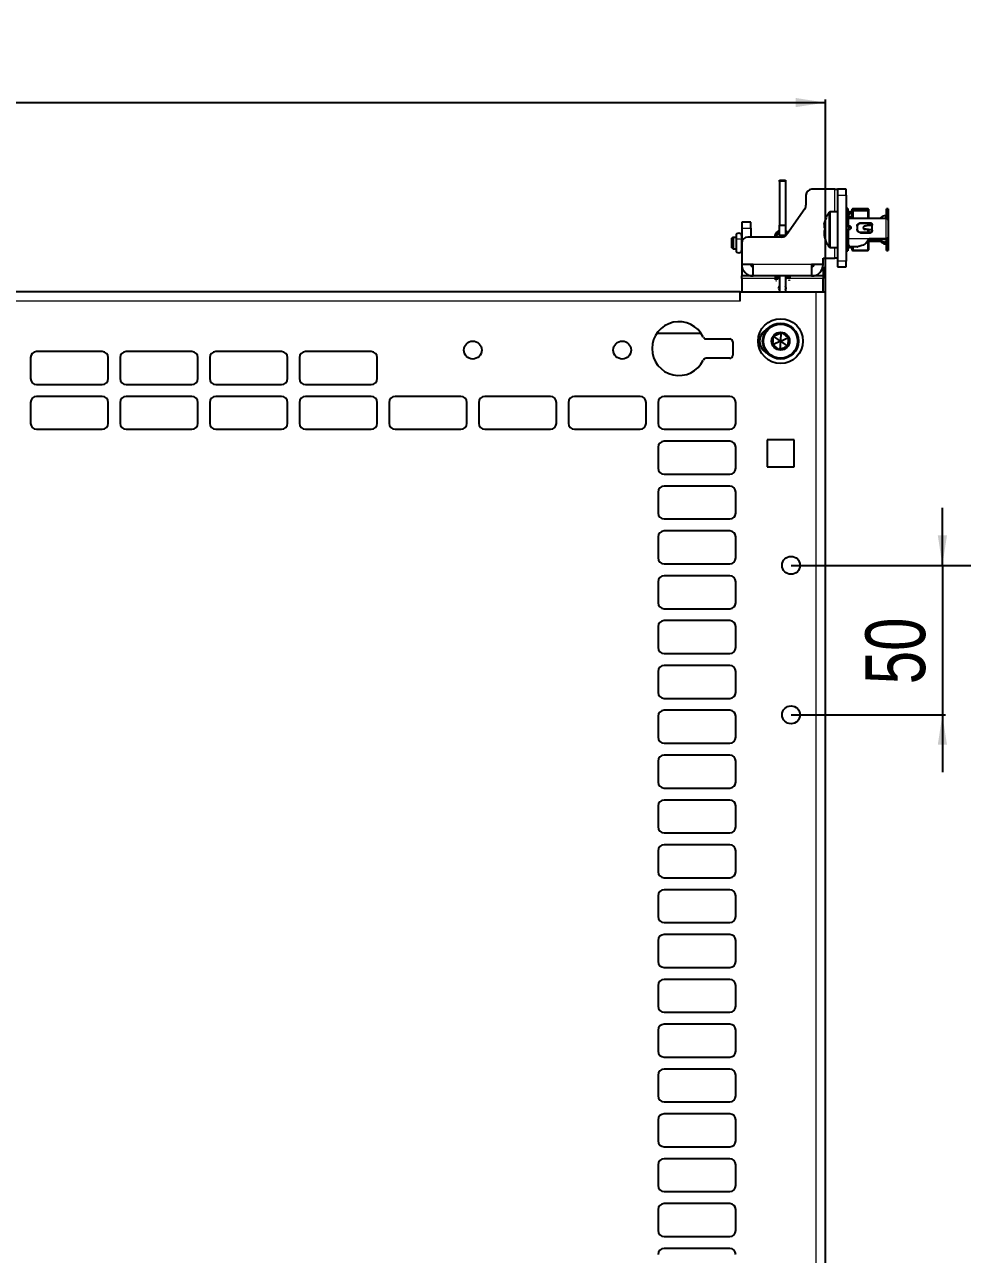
# Model space of a CAD drawing. Header units: millimetres. Extents: x -827 to 1057, y -90 to 1990.
# Drawn here: x -304 to 9.8, y 1491 to 1902.4 of the extents above; entities that cross this region are included whole.
import ezdxf

# ---------------------------------------------------------------- set-up
doc = ezdxf.new("R2010")
doc.units = ezdxf.units.MM
doc.layers.add('FORMAT', color=7, linetype='Continuous')
doc.styles.add('SLDTEXTSTYLE0', font='TXT', dxfattribs={"width": 0.75})
doc.dimstyles.new('SLDDIMSTYLE0', dxfattribs={"dimtxt": 20, "dimasz": 10, "dimexe": 0, "dimexo": 0.0625, "dimgap": 5, "dimtad": 2, "dimdec": 1, "dimrnd": 1e-09, "dimzin": 12, "dimdsep": 46, "dimtxsty": 'SLDTEXTSTYLE0', "dimsah": 1, "dimcen": 0.09, "dimadec": 0, "dimazin": 3, "dimtfac": 1, "dimtofl": 0, "dimtmove": 0, "dimatfit": 3, "dimfxl": 0, "dimfrac": 2, "dimtolj": 1, "dimtzin": 12, "dimarcsym": 0})
doc.dimstyles.new('SLDDIMSTYLE1', dxfattribs={"dimtxt": 20, "dimasz": 10, "dimexe": 0, "dimexo": 0.0625, "dimgap": 5, "dimtad": 2, "dimdec": 1, "dimrnd": 1e-09, "dimzin": 12, "dimdsep": 46, "dimtxsty": 'SLDTEXTSTYLE0', "dimsah": 1, "dimcen": 0.09, "dimadec": 0, "dimazin": 3, "dimtfac": 1, "dimtmove": 0, "dimatfit": 0, "dimfxl": 0, "dimfrac": 2, "dimtolj": 1, "dimtzin": 12, "dimarcsym": 0})

# ---------------------------------------------------------------- blocks, each defined once
blk = doc.blocks.new('_D_1')
at = {"layer": 'FORMAT'}
for p, q in [((-722.05, 1812.98), (-722.05, 1877.27)), ((-722.05, 1876.27), (-36.05, 1876.27)), ((-36.05, 1812.98), (-36.05, 1877.27))]:
    blk.add_line(p, q, dxfattribs=at)
for points in [[(-722.05, 1876.27), (-712.05, 1874.73), (-712.05, 1877.81)], [(-36.05, 1876.27), (-46.05, 1877.81), (-46.05, 1874.73)]]:
    blk.add_solid(points, dxfattribs=at)
at = {"layer": 'FORMAT', "insert": (-401.21, 1902.05), "char_height": 20, "attachment_point": 1, "style": 'SLDTEXTSTYLE0'}
blk.add_mtext('686', dxfattribs=at)
blk = doc.blocks.new('_D_2')
at = {"layer": 'FORMAT'}
for p, q in [((-47.54, 1721.47), (36.1, 1721.47)), ((35.1, 1721.47), (35.1, 221.47)), ((-47.54, 221.47), (36.1, 221.47))]:
    blk.add_line(p, q, dxfattribs=at)
for points in [[(35.1, 1721.47), (33.57, 1711.47), (36.64, 1711.47)], [(35.1, 221.47), (36.64, 231.47), (33.57, 231.47)]]:
    blk.add_solid(points, dxfattribs=at)
at = {"layer": 'FORMAT', "insert": (9.32, 941.92), "char_height": 20, "attachment_point": 1, "rotation": 90, "style": 'SLDTEXTSTYLE0'}
blk.add_mtext('1500', dxfattribs=at)
blk = doc.blocks.new('_D_3')
at = {"layer": 'FORMAT'}
for p, q in [((3.1, 1721.47), (3.1, 1740.7)), ((-47.54, 1721.47), (4.1, 1721.47)), ((3.1, 1721.47), (3.1, 1671.47)), ((-47.54, 1671.47), (4.1, 1671.47)), ((3.1, 1671.47), (3.1, 1652.24))]:
    blk.add_line(p, q, dxfattribs=at)
for points in [[(3.1, 1721.47), (4.64, 1731.47), (1.57, 1731.47)], [(3.1, 1671.47), (1.57, 1661.47), (4.64, 1661.47)]]:
    blk.add_solid(points, dxfattribs=at)
at = {"layer": 'FORMAT', "insert": (-22.68, 1681.69), "char_height": 20, "attachment_point": 1, "rotation": 90, "style": 'SLDTEXTSTYLE0'}
blk.add_mtext('50', dxfattribs=at)

msp = doc.modelspace()

# ---------------------------------------------------------------- linework, layer by layer
at = {"color": 7, "linetype": 'Continuous', "lineweight": 25}
for p, q in [((-51.45, 1850.27), (-49.45, 1850.27)), ((-51.45, 1849.9), (-51.45, 1850.27)), ((-51.45, 1849.9), (-51.45, 1835.27)), ((-49.45, 1850.27), (-49.45, 1849.9)), ((-49.45, 1849.9), (-49.45, 1835.27)), ((-32.85, 1847.27), (-40.55, 1847.27)), ((-32.85, 1847.27), (-32.05, 1847.27)), ((-32.05, 1847.27), (-32.05, 1845.27)), ((-29.05, 1847.27), (-32.05, 1847.27)), ((-29.05, 1845.27), (-29.05, 1847.27)), ((-42.55, 1845.27), (-42.55, 1841.9)), ((-32.05, 1845.27), (-32.05, 1823.27)), ((-29.05, 1845.27), (-29.05, 1823.27)), ((-42.91, 1840.76), (-48.95, 1832.13)), ((-32.05, 1839.77), (-34.37, 1839.77)), ((-28.55, 1840.87), (-29.05, 1840.87)), ((-28.55, 1840.87), (-28.55, 1835.64)), ((-28.35, 1838.9), (-28.35, 1839.22)), ((-28.35, 1838.6), (-28.35, 1838.9)), ((-27.05, 1839.72), (-27.6, 1839.72)), ((-27.05, 1839.49), (-27.6, 1839.49)), ((-27.6, 1839.19), (-27.05, 1839.19)), ((-26.85, 1840.77), (-27.05, 1840.66)), ((-27.05, 1840.04), (-27.05, 1840.66)), ((-26.85, 1840.11), (-27.05, 1840.04)), ((-27.05, 1837.63), (-27.05, 1840.04)), ((-21.76, 1840.77), (-26.85, 1840.77)), ((-26.85, 1840.77), (-26.85, 1840.11)), ((-26.85, 1840.11), (-26.85, 1837.63)), ((-26.85, 1840.11), (-21.76, 1840.11)), ((-21.65, 1840.57), (-21.76, 1840.77)), ((-21.76, 1840.11), (-21.76, 1840.77)), ((-21.76, 1837.63), (-21.76, 1840.11)), ((-21.65, 1839.99), (-21.76, 1840.11)), ((-21.65, 1840.57), (-21.65, 1839.99)), ((-21.65, 1839.99), (-21.65, 1837.63)), ((-15.05, 1840.77), (-15.55, 1840.77)), ((-15.55, 1840.77), (-15.55, 1840.77)), ((-15.55, 1840.77), (-15.05, 1840.77)), ((-15.55, 1837.84), (-15.55, 1840.77)), ((-15.05, 1840.77), (-15.05, 1840.77)), ((-15.05, 1840.77), (-15.05, 1837.84)), ((-61.05, 1836.27), (-64.05, 1836.27)), ((-64.05, 1836.27), (-64.05, 1834.27)), ((-61.05, 1834.27), (-61.05, 1836.27)), ((-51.45, 1835.27), (-49.45, 1835.27)), ((-51.45, 1831.77), (-51.45, 1835.27)), ((-49.45, 1835.27), (-49.45, 1831.77)), ((-29.05, 1835.64), (-28.55, 1835.64)), ((-28.55, 1837.71), (-28.31, 1837.63)), ((-28.55, 1835.1), (-28.55, 1835.64)), ((-28.35, 1838.6), (-28.35, 1838.21)), ((-28.35, 1837.63), (-17.75, 1837.63)), ((-28.1, 1835.04), (-28.35, 1835.04)), ((-28.1, 1834.91), (-28.35, 1834.91)), ((-27.05, 1837.92), (-28.25, 1837.92)), ((-28.25, 1837.63), (-28.25, 1837.92)), ((-28.25, 1833.76), (-28.25, 1834.91)), ((-25.45, 1834.9), (-25.45, 1833.94)), ((-24.25, 1836.03), (-20.95, 1836.03)), ((-20.95, 1835.8), (-24.25, 1835.8)), ((-21.76, 1835.14), (-21.76, 1835.8)), ((-21.65, 1837.72), (-21.57, 1837.63)), ((-21.65, 1835.8), (-21.65, 1835.15)), ((-20.45, 1835.57), (-20.45, 1835.21)), ((-20.45, 1833.62), (-20.45, 1835.21)), ((-17.75, 1837.63), (-15.75, 1837.63)), ((-16.25, 1838.51), (-15.75, 1838.51)), ((-15.55, 1837.84), (-15.05, 1837.84)), ((-15.55, 1837.61), (-15.55, 1837.84)), ((-15.05, 1837.84), (-15.05, 1837.07)), ((-15.05, 1837.07), (-15.05, 1831.26)), ((-66.9, 1831.17), (-67.4, 1830.88)), ((-67.4, 1827.66), (-67.4, 1830.88)), ((-65.95, 1831.17), (-66.9, 1831.17)), ((-66.9, 1831.17), (-66.9, 1827.37)), ((-65.95, 1831.64), (-65.95, 1830.27)), ((-64.05, 1834.27), (-64.05, 1829.27)), ((-64.05, 1830.27), (-64.05, 1831.64)), ((-64.05, 1831.17), (-64.05, 1831.17)), ((-50.59, 1831.27), (-62.05, 1831.27)), ((-61.05, 1834.27), (-61.05, 1831.27)), ((-53.01, 1831.37), (-53.01, 1831.27)), ((-52.41, 1831.27), (-52.41, 1831.38)), ((-49.45, 1831.77), (-51.45, 1831.77)), ((-51.45, 1831.77), (-51.45, 1831.27)), ((-49.45, 1831.77), (-49.45, 1831.63)), ((-36.44, 1831.92), (-36.47, 1831.92)), ((-29.05, 1833.8), (-28.55, 1833.8)), ((-28.55, 1833.8), (-28.55, 1829.47)), ((-28.52, 1830.77), (-28.35, 1830.77)), ((-28.1, 1833.79), (-28.35, 1833.79)), ((-28.35, 1828.65), (-28.35, 1830.83)), ((-27.55, 1834.51), (-27.55, 1834.34)), ((-20.95, 1832.85), (-24.25, 1832.85)), ((-24.25, 1832.74), (-20.95, 1832.74)), ((-23.37, 1834.36), (-23.37, 1834.4)), ((-23.05, 1833.91), (-22.8, 1833.85)), ((-22.72, 1833.84), (-22.8, 1833.86)), ((-22.5, 1829.24), (-21.35, 1830.83)), ((-21.76, 1832.85), (-21.76, 1833.77)), ((-21.65, 1833.78), (-21.65, 1832.85)), ((-21.39, 1830.77), (-16.55, 1830.77)), ((-21.35, 1830.83), (-15.75, 1830.83)), ((-20.45, 1833.62), (-20.45, 1833.23)), ((-16.55, 1830.77), (-16.48, 1830.83)), ((-16.55, 1830.77), (-16.55, 1830.83)), ((-15.55, 1828.23), (-15.55, 1830.85)), ((-15.07, 1831.16), (-15.05, 1831.16)), ((-15.05, 1831.26), (-15.05, 1831.16)), ((-15.05, 1831.16), (-15.05, 1828.23)), ((-67.4, 1827.66), (-66.9, 1827.37)), ((-66.9, 1827.37), (-65.95, 1827.37)), ((-65.95, 1830.27), (-65.95, 1826.94)), ((-64.05, 1826.94), (-64.05, 1830.27)), ((-64.05, 1829.27), (-64.05, 1822.07)), ((-64.05, 1827.37), (-64.05, 1827.37)), ((-34.37, 1827.77), (-32.05, 1827.77)), ((-28.55, 1829.47), (-29.05, 1829.47)), ((-28.55, 1828.16), (-29.05, 1828.16)), ((-29.05, 1826.67), (-28.55, 1826.67)), ((-28.55, 1830.28), (-28.35, 1830.31)), ((-28.55, 1829.47), (-28.55, 1828.16)), ((-28.55, 1828.16), (-28.55, 1826.67)), ((-28.35, 1828.33), (-28.35, 1828.65)), ((-25.44, 1828.05), (-27.6, 1828.05)), ((-27.05, 1827.83), (-27.6, 1827.83)), ((-27.05, 1826.99), (-27.05, 1828.05)), ((-27.05, 1826.99), (-26.85, 1826.89)), ((-27.05, 1826.89), (-27.05, 1826.99)), ((-27.05, 1826.89), (-26.85, 1826.77)), ((-26.85, 1828.05), (-26.85, 1826.89)), ((-26.85, 1826.89), (-21.76, 1826.89)), ((-26.85, 1826.89), (-26.85, 1826.77)), ((-26.85, 1826.77), (-21.76, 1826.77)), ((-21.97, 1829.98), (-21.76, 1829.98)), ((-21.76, 1829.98), (-21.76, 1830.26)), ((-21.76, 1829.98), (-21.65, 1830.12)), ((-21.76, 1826.89), (-21.76, 1829.98)), ((-21.76, 1826.89), (-21.65, 1827.06)), ((-21.76, 1826.77), (-21.65, 1826.97)), ((-21.76, 1826.77), (-21.76, 1826.89)), ((-21.65, 1830.42), (-21.65, 1830.12)), ((-17.75, 1830.31), (-21.65, 1830.31)), ((-21.65, 1830.12), (-21.65, 1827.06)), ((-21.65, 1829.82), (-21.57, 1829.91)), ((-21.65, 1829.91), (-17.75, 1829.91)), ((-21.65, 1827.06), (-21.65, 1826.97)), ((-17.75, 1830.31), (-17.75, 1829.91)), ((-16.25, 1829.52), (-16.25, 1829.03)), ((-15.75, 1829.52), (-16.25, 1829.52)), ((-16.25, 1829.03), (-15.75, 1829.03)), ((-15.75, 1829.52), (-15.75, 1829.77)), ((-15.75, 1829.03), (-15.75, 1829.52)), ((-15.55, 1828.23), (-15.05, 1828.23)), ((-15.55, 1826.78), (-15.55, 1828.23)), ((-15.55, 1826.77), (-15.55, 1826.78)), ((-15.55, 1826.78), (-15.05, 1826.78)), ((-15.55, 1826.77), (-15.05, 1826.77)), ((-15.05, 1828.23), (-15.05, 1826.78)), ((-15.05, 1826.78), (-15.05, 1826.77)), ((-36.85, 1824.27), (-32.85, 1824.27)), ((-36.85, 1822.07), (-36.85, 1824.27)), ((-32.05, 1824.27), (-32.85, 1824.27)), ((-32.05, 1823.27), (-32.05, 1821.27)), ((-29.05, 1821.27), (-29.05, 1823.27)), ((-60.25, 1822.07), (-64.05, 1822.07)), ((-64.05, 1821.27), (-64.05, 1818.27)), ((-64.05, 1821.27), (-63.96, 1821.27)), ((-60.25, 1818.27), (-60.25, 1822.07)), ((-36.85, 1822.07), (-40.65, 1822.07)), ((-40.65, 1822.07), (-40.65, 1818.27)), ((-36.93, 1821.27), (-36.85, 1821.27)), ((-36.85, 1821.27), (-36.85, 1818.27)), ((-32.05, 1821.27), (-29.05, 1821.27)), ((-60.25, 1818.27), (-64.05, 1818.27)), ((-64.05, 1817.47), (-64.05, 1818.27)), ((-64.05, 1817.47), (-64.05, 1812.97)), ((-51.95, 1818.27), (-60.25, 1818.27)), ((-52.83, 1818.27), (-52.82, 1817.01)), ((-52.22, 1817.01), (-52.23, 1818.27)), ((-48.95, 1818.27), (-51.95, 1818.27)), ((-51.95, 1818.27), (-51.95, 1817.47)), ((-51.45, 1817.47), (-51.95, 1817.47)), ((-51.45, 1818.27), (-51.45, 1812.97)), ((-49.45, 1818.27), (-49.45, 1812.97)), ((-48.95, 1817.47), (-49.45, 1817.47)), ((-40.65, 1818.27), (-48.95, 1818.27)), ((-48.95, 1817.47), (-48.95, 1818.27)), ((-48.44, 1818.27), (-48.42, 1817.31)), ((-47.82, 1817.31), (-47.84, 1818.27)), ((-36.85, 1818.27), (-40.65, 1818.27)), ((-36.85, 1818.27), (-36.85, 1817.47)), ((-36.85, 1812.97), (-36.85, 1817.47)), ((-64.55, 1812.98), (-693.55, 1812.98)), ((-64.55, 1812.98), (-64.55, 1812.97)), ((-64.55, 1812.97), (-39.15, 1812.97)), ((-64.55, 1809.88), (-64.55, 1812.97)), ((-39.15, 1812.97), (-36.05, 1812.97)), ((-36.05, 129.97), (-36.05, 1812.97)), ((-77.56, 1798.98), (-92.53, 1798.98)), ((-51.05, 1796.47), (-53.41, 1798.13)), ((-51.05, 1796.47), (-50.79, 1799.35)), ((-75.99, 1797.23), (-68.05, 1797.23)), ((-67.05, 1796.23), (-67.05, 1791.73)), ((-51.05, 1796.47), (-53.66, 1795.25)), ((-51.05, 1796.47), (-51.3, 1793.6)), ((-51.05, 1796.47), (-48.43, 1797.69)), ((-51.05, 1796.47), (-48.68, 1794.82)), ((-302.05, 1790.97), (-302.05, 1783.97)), ((-278.05, 1792.97), (-300.05, 1792.97)), ((-276.05, 1783.97), (-276.05, 1790.97)), ((-272.05, 1790.97), (-272.05, 1783.97)), ((-248.05, 1792.97), (-270.05, 1792.97)), ((-246.05, 1783.97), (-246.05, 1790.97)), ((-242.05, 1790.97), (-242.05, 1783.97)), ((-218.05, 1792.97), (-240.05, 1792.97)), ((-216.05, 1783.97), (-216.05, 1790.97)), ((-212.05, 1790.97), (-212.05, 1783.97)), ((-188.05, 1792.97), (-210.05, 1792.97)), ((-186.05, 1783.97), (-186.05, 1790.97)), ((-68.05, 1790.73), (-75.99, 1790.73)), ((-300.05, 1781.97), (-278.05, 1781.97)), ((-270.05, 1781.97), (-248.05, 1781.97)), ((-240.05, 1781.97), (-218.05, 1781.97)), ((-210.05, 1781.97), (-188.05, 1781.97)), ((-278.05, 1777.97), (-300.05, 1777.97)), ((-248.05, 1777.97), (-270.05, 1777.97)), ((-218.05, 1777.97), (-240.05, 1777.97)), ((-188.05, 1777.97), (-210.05, 1777.97)), ((-158.05, 1777.97), (-180.05, 1777.97)), ((-128.05, 1777.97), (-150.05, 1777.97)), ((-98.05, 1777.97), (-120.05, 1777.97)), ((-68.05, 1777.97), (-90.05, 1777.97)), ((-302.05, 1775.97), (-302.05, 1768.97)), ((-276.05, 1768.97), (-276.05, 1775.97)), ((-272.05, 1775.97), (-272.05, 1768.97)), ((-246.05, 1768.97), (-246.05, 1775.97)), ((-242.05, 1775.97), (-242.05, 1768.97)), ((-216.05, 1768.97), (-216.05, 1775.97)), ((-212.05, 1775.97), (-212.05, 1768.97)), ((-186.05, 1768.97), (-186.05, 1775.97)), ((-182.05, 1775.97), (-182.05, 1768.97)), ((-156.05, 1768.97), (-156.05, 1775.97)), ((-152.05, 1775.97), (-152.05, 1768.97)), ((-126.05, 1768.97), (-126.05, 1775.97)), ((-122.05, 1775.97), (-122.05, 1768.97)), ((-96.05, 1768.97), (-96.05, 1775.97)), ((-92.05, 1775.97), (-92.05, 1768.97)), ((-66.05, 1768.97), (-66.05, 1775.97)), ((-300.05, 1766.97), (-278.05, 1766.97)), ((-270.05, 1766.97), (-248.05, 1766.97)), ((-240.05, 1766.97), (-218.05, 1766.97)), ((-210.05, 1766.97), (-188.05, 1766.97)), ((-180.05, 1766.97), (-158.05, 1766.97)), ((-150.05, 1766.97), (-128.05, 1766.97)), ((-120.05, 1766.97), (-98.05, 1766.97)), ((-90.05, 1766.97), (-68.05, 1766.97)), ((-92.05, 1760.97), (-92.05, 1753.97)), ((-68.05, 1762.97), (-90.05, 1762.97)), ((-66.05, 1753.97), (-66.05, 1760.97)), ((-46.55, 1763.47), (-55.55, 1763.47)), ((-55.55, 1763.47), (-55.55, 1754.47)), ((-46.55, 1754.47), (-46.55, 1763.47)), ((-55.55, 1754.47), (-46.55, 1754.47)), ((-90.05, 1751.97), (-68.05, 1751.97)), ((-92.05, 1745.97), (-92.05, 1738.97)), ((-68.05, 1747.97), (-90.05, 1747.97)), ((-66.05, 1738.97), (-66.05, 1745.97)), ((-90.05, 1736.97), (-68.05, 1736.97)), ((-68.05, 1732.97), (-90.05, 1732.97)), ((-92.05, 1730.97), (-92.05, 1723.97)), ((-66.05, 1723.97), (-66.05, 1730.97)), ((-90.05, 1721.97), (-68.05, 1721.97)), ((-92.05, 1715.97), (-92.05, 1708.97)), ((-68.05, 1717.97), (-90.05, 1717.97)), ((-66.05, 1708.97), (-66.05, 1715.97)), ((-90.05, 1706.97), (-68.05, 1706.97)), ((-92.05, 1700.97), (-92.05, 1693.97)), ((-68.05, 1702.97), (-90.05, 1702.97)), ((-66.05, 1693.97), (-66.05, 1700.97)), ((-90.05, 1691.97), (-68.05, 1691.97)), ((-68.05, 1687.97), (-90.05, 1687.97)), ((-92.05, 1685.97), (-92.05, 1678.97)), ((-66.05, 1678.97), (-66.05, 1685.97)), ((-90.05, 1676.97), (-68.05, 1676.97)), ((-92.05, 1670.97), (-92.05, 1663.97)), ((-68.05, 1672.97), (-90.05, 1672.97)), ((-66.05, 1663.97), (-66.05, 1670.97)), ((-90.05, 1661.97), (-68.05, 1661.97)), ((-68.05, 1657.97), (-90.05, 1657.97)), ((-92.05, 1655.97), (-92.05, 1648.97)), ((-66.05, 1648.97), (-66.05, 1655.97)), ((-90.05, 1646.97), (-68.05, 1646.97)), ((-68.05, 1642.97), (-90.05, 1642.97)), ((-92.05, 1640.97), (-92.05, 1633.97)), ((-66.05, 1633.97), (-66.05, 1640.97)), ((-90.05, 1631.97), (-68.05, 1631.97)), ((-92.05, 1625.97), (-92.05, 1618.97)), ((-68.05, 1627.97), (-90.05, 1627.97)), ((-66.05, 1618.97), (-66.05, 1625.97)), ((-90.05, 1616.97), (-68.05, 1616.97)), ((-68.05, 1612.97), (-90.05, 1612.97)), ((-92.05, 1610.97), (-92.05, 1603.97)), ((-66.05, 1603.97), (-66.05, 1610.97)), ((-90.05, 1601.97), (-68.05, 1601.97)), ((-68.05, 1597.97), (-90.05, 1597.97)), ((-92.05, 1595.97), (-92.05, 1588.97)), ((-66.05, 1588.97), (-66.05, 1595.97)), ((-90.05, 1586.97), (-68.05, 1586.97)), ((-92.05, 1580.97), (-92.05, 1573.97)), ((-68.05, 1582.97), (-90.05, 1582.97)), ((-66.05, 1573.97), (-66.05, 1580.97)), ((-90.05, 1571.97), (-68.05, 1571.97)), ((-68.05, 1567.97), (-90.05, 1567.97)), ((-92.05, 1565.97), (-92.05, 1558.97)), ((-66.05, 1558.97), (-66.05, 1565.97)), ((-90.05, 1556.97), (-68.05, 1556.97)), ((-92.05, 1550.97), (-92.05, 1543.97)), ((-68.05, 1552.97), (-90.05, 1552.97)), ((-66.05, 1543.97), (-66.05, 1550.97)), ((-90.05, 1541.97), (-68.05, 1541.97)), ((-92.05, 1535.97), (-92.05, 1528.97)), ((-68.05, 1537.97), (-90.05, 1537.97)), ((-66.05, 1528.97), (-66.05, 1535.97)), ((-90.05, 1526.97), (-68.05, 1526.97)), ((-68.05, 1522.97), (-90.05, 1522.97)), ((-92.05, 1520.97), (-92.05, 1513.97)), ((-66.05, 1513.97), (-66.05, 1520.97)), ((-90.05, 1511.97), (-68.05, 1511.97)), ((-92.05, 1505.97), (-92.05, 1498.97)), ((-68.05, 1507.97), (-90.05, 1507.97)), ((-66.05, 1498.97), (-66.05, 1505.97)), ((-90.05, 1496.97), (-68.05, 1496.97)), ((-68.05, 1492.97), (-90.05, 1492.97))]:
    msp.add_line(p, q, dxfattribs=at)
at = {"color": 8, "linetype": 'Continuous', "lineweight": 18}
for p, q in [((-49.45, 1849.9), (-51.45, 1849.9)), ((-32.85, 1839.77), (-32.85, 1847.27)), ((-32.05, 1845.27), (-29.05, 1845.27)), ((-34.81, 1828), (-34.81, 1839.54)), ((-34.37, 1827.77), (-34.37, 1839.77)), ((-27.6, 1839.72), (-27.6, 1839.49)), ((-27.6, 1839.49), (-27.6, 1839.19)), ((-28.35, 1837.63), (-28.35, 1835.04)), ((-28.1, 1834.91), (-28.1, 1835.04)), ((-24.25, 1836.03), (-24.25, 1835.8)), ((-20.95, 1835.8), (-20.95, 1836.03)), ((-15.75, 1830.83), (-15.75, 1837.63)), ((-64.05, 1834.27), (-61.05, 1834.27)), ((-28.35, 1833.79), (-28.35, 1830.83)), ((-28.35, 1830.83), (-21.35, 1830.83)), ((-24.25, 1832.85), (-24.25, 1832.74)), ((-20.95, 1832.74), (-20.95, 1832.85)), ((-15.75, 1830.31), (-15.75, 1830.83)), ((-32.85, 1824.27), (-32.85, 1827.77)), ((-15.75, 1830.31), (-17.75, 1830.31)), ((-29.05, 1823.27), (-32.05, 1823.27)), ((-40.65, 1822.07), (-60.25, 1822.07)), ((-52.82, 1817.47), (-64.05, 1817.47)), ((-51.95, 1817.47), (-52.22, 1817.47)), ((-48.43, 1817.47), (-48.95, 1817.47)), ((-36.85, 1817.47), (-47.83, 1817.47)), ((-39.15, 129.97), (-39.15, 1812.97)), ((-64.55, 1809.88), (-693.55, 1809.88))]:
    msp.add_line(p, q, dxfattribs=at)
at = {"color": 8, "linetype": 'Continuous', "lineweight": 18, "flags": 128}
for points in [[(-27.52, 1837.92), (-27.51, 1838.03), (-27.5, 1838.12), (-27.5, 1838.12), (-27.5, 1838.12)], [(-65.95, 1830.27), (-65.88, 1830.42), (-65.67, 1830.55), (-65.36, 1830.64), (-65, 1830.67)], [(-65, 1830.67), (-64.63, 1830.64), (-64.33, 1830.55), (-64.12, 1830.42), (-64.05, 1830.27)], [(-52.41, 1831.38), (-52.43, 1831.31), (-52.47, 1831.27)], [(-48.42, 1816.97), (-48.42, 1816.97), (-48.39, 1816.9), (-48.32, 1816.85), (-48.22, 1816.81), (-48.11, 1816.8), (-47.99, 1816.82), (-47.9, 1816.86), (-47.84, 1816.92), (-47.82, 1816.98)]]:
    msp.add_lwpolyline(points, dxfattribs=at)
at = {"color": 7, "linetype": 'Continuous', "lineweight": 25, "flags": 128}
for points in [[(-28.55, 1830.71), (-28.54, 1830.74), (-28.53, 1830.76), (-28.51, 1830.78), (-28.49, 1830.8), (-28.46, 1830.81), (-28.42, 1830.82), (-28.38, 1830.83), (-28.35, 1830.83)], [(-15.75, 1830.83), (-15.61, 1830.84), (-15.48, 1830.87), (-15.36, 1830.91), (-15.25, 1830.96), (-15.16, 1831.02), (-15.1, 1831.1), (-15.06, 1831.18), (-15.05, 1831.26)], [(-15.75, 1829.91), (-15.61, 1829.92), (-15.55, 1829.94)], [(-52.46, 1818.27), (-52.52, 1818.27), (-52.63, 1818.27)], [(-51.45, 1814.97), (-51.6, 1814.7), (-51.7, 1814.22)], [(-51.7, 1814.22), (-51.6, 1813.74), (-51.45, 1813.47)]]:
    msp.add_lwpolyline(points, dxfattribs=at)
at = {"color": 7, "linetype": 'Continuous', "lineweight": 25}
for centre, radius in [((-51.05, 1796.47), 7.5), ((-51.05, 1796.47), 6), ((-51.05, 1796.47), 5.7), ((-51.05, 1796.47), 3), ((-154.05, 1793.48), 3), ((-104.05, 1793.48), 3), ((-47.55, 1721.47), 3), ((-47.55, 1671.47), 3)]:
    msp.add_circle(centre, radius, dxfattribs=at)
for centre, radius, start, end in [((-40.55, 1845.27), 2, 90, 180), ((-44.55, 1841.9), 2, 325.008, 0), ((-26.65, 1833.77), 10, 144.7485, 169.0158), ((-34.37, 1839.23), 0.54, 90, 144.7485), ((-27.7, 1839.06), 0.665, 81.0438, 166.5514), ((-27.66, 1838.81), 0.687, 84.2482, 172.7634), ((-27.66, 1838.51), 0.687, 84.2482, 172.7634), ((-28.51, 1835.72), 0.821, 229.1472, 281.4476), ((-28.36, 1837.81), 0.183, 187.2366, 275.7518), ((-28.39, 1835.27), 0.235, 229.1472, 281.4476), ((-15.68, 1836.99), 0.641, 7.2366, 95.7518), ((-65, 1831.64), 0.95, 0, 180), ((-62.05, 1829.27), 2, 90, 180), ((-50.59, 1833.27), 2, 270, 325.008), ((-26.65, 1833.77), 10, 190.9122, 215.2515), ((-28.4, 1847.3), 13.51, 269.3637, 270.2121), ((-65, 1826.94), 0.95, 180, 0), ((-34.37, 1828.31), 0.54, 215.2515, 270), ((-27.66, 1828.73), 0.687, 187.2366, 275.7518), ((-27.7, 1828.48), 0.665, 193.4486, 278.9562), ((-25.44, 1828.98), 0.932, 269.97, 282.0278), ((-15.73, 1830.49), 0.183, 264.2482, 352.7634), ((-60.25, 1822.07), 3.8, 180, 270), ((-60.25, 1822.07), 0.8, 180, 270), ((-40.65, 1822.07), 0.8, 270, 0), ((-40.65, 1822.07), 3.8, 270, 0), ((-50.45, 1814.22), 1.25, 323.1301, 36.8699), ((-85.05, 1793.98), 9, 25.1507, 334.8493), ((-75.99, 1798.23), 1, 205.1507, 270), ((-53.55, 1796.47), 4.5, 114.975, 245.025), ((-68.05, 1796.23), 1, 0, 90), ((-300.05, 1790.97), 2, 90, 180), ((-278.05, 1790.97), 2, 0, 90), ((-270.05, 1790.97), 2, 90, 180), ((-248.05, 1790.97), 2, 0, 90), ((-240.05, 1790.97), 2, 90, 180), ((-218.05, 1790.97), 2, 0, 90), ((-210.05, 1790.97), 2, 90, 180), ((-188.05, 1790.97), 2, 0, 90), ((-75.99, 1789.73), 1, 90, 154.8493), ((-68.05, 1791.73), 1, 270, 0), ((-300.05, 1783.97), 2, 180, 270), ((-278.05, 1783.97), 2, 270, 0), ((-270.05, 1783.97), 2, 180, 270), ((-248.05, 1783.97), 2, 270, 0), ((-240.05, 1783.97), 2, 180, 270), ((-218.05, 1783.97), 2, 270, 0), ((-210.05, 1783.97), 2, 180, 270), ((-188.05, 1783.97), 2, 270, 0), ((-300.05, 1775.97), 2, 90, 180), ((-278.05, 1775.97), 2, 0, 90), ((-270.05, 1775.97), 2, 90, 180), ((-248.05, 1775.97), 2, 0, 90), ((-240.05, 1775.97), 2, 90, 180), ((-218.05, 1775.97), 2, 0, 90), ((-210.05, 1775.97), 2, 90, 180), ((-188.05, 1775.97), 2, 0, 90), ((-180.05, 1775.97), 2, 90, 180), ((-158.05, 1775.97), 2, 0, 90), ((-150.05, 1775.97), 2, 90, 180), ((-128.05, 1775.97), 2, 0, 90), ((-120.05, 1775.97), 2, 90, 180), ((-98.05, 1775.97), 2, 0, 90), ((-90.05, 1775.97), 2, 90, 180), ((-68.05, 1775.97), 2, 0, 90), ((-300.05, 1768.97), 2, 180, 270), ((-278.05, 1768.97), 2, 270, 0), ((-270.05, 1768.97), 2, 180, 270), ((-248.05, 1768.97), 2, 270, 0), ((-240.05, 1768.97), 2, 180, 270), ((-218.05, 1768.97), 2, 270, 0), ((-210.05, 1768.97), 2, 180, 270), ((-188.05, 1768.97), 2, 270, 0), ((-180.05, 1768.97), 2, 180, 270), ((-158.05, 1768.97), 2, 270, 0), ((-150.05, 1768.97), 2, 180, 270), ((-128.05, 1768.97), 2, 270, 0), ((-120.05, 1768.97), 2, 180, 270), ((-98.05, 1768.97), 2, 270, 0), ((-90.05, 1768.97), 2, 180, 270), ((-68.05, 1768.97), 2, 270, 0), ((-90.05, 1760.97), 2, 90, 180), ((-68.05, 1760.97), 2, 0, 90), ((-90.05, 1753.97), 2, 180, 270), ((-68.05, 1753.97), 2, 270, 0), ((-90.05, 1745.97), 2, 90, 180), ((-68.05, 1745.97), 2, 0, 90), ((-90.05, 1738.97), 2, 180, 270), ((-68.05, 1738.97), 2, 270, 0), ((-90.05, 1730.97), 2, 90, 180), ((-68.05, 1730.97), 2, 0, 90), ((-90.05, 1723.97), 2, 180, 270), ((-68.05, 1723.97), 2, 270, 0), ((-90.05, 1715.97), 2, 90, 180), ((-68.05, 1715.97), 2, 0, 90), ((-90.05, 1708.97), 2, 180, 270), ((-68.05, 1708.97), 2, 270, 0), ((-90.05, 1700.97), 2, 90, 180), ((-68.05, 1700.97), 2, 0, 90), ((-90.05, 1693.97), 2, 180, 270), ((-68.05, 1693.97), 2, 270, 0), ((-90.05, 1685.97), 2, 90, 180), ((-68.05, 1685.97), 2, 0, 90), ((-90.05, 1678.97), 2, 180, 270), ((-68.05, 1678.97), 2, 270, 0), ((-90.05, 1670.97), 2, 90, 180), ((-68.05, 1670.97), 2, 0, 90), ((-90.05, 1663.97), 2, 180, 270), ((-68.05, 1663.97), 2, 270, 0), ((-90.05, 1655.97), 2, 90, 180), ((-68.05, 1655.97), 2, 0, 90), ((-90.05, 1648.97), 2, 180, 270), ((-68.05, 1648.97), 2, 270, 0), ((-90.05, 1640.97), 2, 90, 180), ((-68.05, 1640.97), 2, 0, 90), ((-90.05, 1633.97), 2, 180, 270), ((-68.05, 1633.97), 2, 270, 0), ((-90.05, 1625.97), 2, 90, 180), ((-68.05, 1625.97), 2, 0, 90), ((-90.05, 1618.97), 2, 180, 270), ((-68.05, 1618.97), 2, 270, 0), ((-90.05, 1610.97), 2, 90, 180), ((-68.05, 1610.97), 2, 0, 90), ((-90.05, 1603.97), 2, 180, 270), ((-68.05, 1603.97), 2, 270, 0), ((-90.05, 1595.97), 2, 90, 180), ((-68.05, 1595.97), 2, 0, 90), ((-90.05, 1588.97), 2, 180, 270), ((-68.05, 1588.97), 2, 270, 0), ((-90.05, 1580.97), 2, 90, 180), ((-68.05, 1580.97), 2, 0, 90), ((-90.05, 1573.97), 2, 180, 270), ((-68.05, 1573.97), 2, 270, 0), ((-90.05, 1565.97), 2, 90, 180), ((-68.05, 1565.97), 2, 0, 90), ((-90.05, 1558.97), 2, 180, 270), ((-68.05, 1558.97), 2, 270, 0), ((-90.05, 1550.97), 2, 90, 180), ((-68.05, 1550.97), 2, 0, 90), ((-90.05, 1543.97), 2, 180, 270), ((-68.05, 1543.97), 2, 270, 0), ((-90.05, 1535.97), 2, 90, 180), ((-68.05, 1535.97), 2, 0, 90), ((-90.05, 1528.97), 2, 180, 270), ((-68.05, 1528.97), 2, 270, 0), ((-90.05, 1520.97), 2, 90, 180), ((-68.05, 1520.97), 2, 0, 90), ((-90.05, 1513.97), 2, 180, 270), ((-68.05, 1513.97), 2, 270, 0), ((-90.05, 1505.97), 2, 90, 180), ((-68.05, 1505.97), 2, 0, 90), ((-90.05, 1498.97), 2, 180, 270), ((-68.05, 1498.97), 2, 270, 0), ((-90.05, 1490.97), 2, 90, 180), ((-68.05, 1490.97), 2, 0, 90)]:
    msp.add_arc(centre, radius, start, end, dxfattribs=at)
at = {"color": 8, "linetype": 'Continuous', "lineweight": 18}
for centre, radius, start, end in [((-52.88, 1831.37), 0.131, 182.8019, 231.2595), ((-52.52, 1817.05), 0.404, 231.9427, 309.5849)]:
    msp.add_arc(centre, radius, start, end, dxfattribs=at)
at = {"color": 7, "linetype": 'Continuous', "lineweight": 25}
for points, knots in [([(-36.47, 1835.64), (-36.47, 1835.63), (-36.48, 1835.62), (-36.45, 1835.76), (-36.37, 1836.02), (-36.29, 1836.24), (-36.26, 1836.3), (-36.25, 1836.32), (-36.24, 1836.31), (-36.25, 1836.3), (-36.25, 1836.27), (-36.27, 1836.19), (-36.35, 1835.85), (-36.43, 1835.39), (-36.48, 1834.89), (-36.46, 1834.52), (-36.38, 1834.34), (-36.31, 1834.21), (-36.28, 1834.16), (-36.26, 1834.11), (-36.25, 1834.08), (-36.25, 1834.04), (-36.25, 1834.02), (-36.25, 1834.01)], [0, 0, 0, 0, 0.01095, 0.084261, 0.251384, 0.301143, 0.326111, 0.336174, 0.341648, 0.347168, 0.3534, 0.364584, 0.407267, 0.575793, 0.655414, 0.736053, 0.89255, 0.931183, 0.955749, 0.971918, 0.988179, 0.994671, 1, 1, 1, 1]), ([(-28.55, 1838.58), (-28.54, 1838.56), (-28.54, 1838.52), (-28.53, 1838.47), (-28.49, 1838.42), (-28.42, 1838.41), (-28.37, 1838.4), (-28.35, 1838.4)], [0, 0, 0, 0, 0.195353, 0.37764, 0.539051, 0.782239, 1, 1, 1, 1]), ([(-28.55, 1838.39), (-28.54, 1838.37), (-28.54, 1838.33), (-28.53, 1838.28), (-28.49, 1838.23), (-28.41, 1838.22), (-28.25, 1838.2), (-27.94, 1838.17), (-27.67, 1838.14), (-27.5, 1838.12)], [0, 0, 0, 0, 0.052051, 0.100621, 0.143629, 0.208426, 0.277664, 0.558659, 1, 1, 1, 1]), ([(-28.1, 1835.04), (-28.03, 1835.04), (-27.91, 1835.03), (-27.74, 1834.94), (-27.62, 1834.8), (-27.55, 1834.65), (-27.55, 1834.55), (-27.55, 1834.51)], [0, 0, 0, 0, 0.214393, 0.428789, 0.643061, 0.856854, 1, 1, 1, 1]), ([(-27.55, 1834.37), (-27.55, 1834.43), (-27.56, 1834.56), (-27.66, 1834.72), (-27.8, 1834.84), (-27.95, 1834.9), (-28.05, 1834.91), (-28.1, 1834.91)], [0, 0, 0, 0, 0.214211, 0.428471, 0.641842, 0.855602, 1, 1, 1, 1]), ([(-27.5, 1838.12), (-27.48, 1838.12), (-27.43, 1838.11), (-27.38, 1838.09), (-27.35, 1838.06), (-27.35, 1838.04), (-27.35, 1838.03)], [0, 0, 0, 0, 0.266331, 0.548449, 0.829136, 1, 1, 1, 1]), ([(-27.35, 1838.03), (-27.35, 1838.01), (-27.35, 1837.97), (-27.35, 1837.93), (-27.35, 1837.92)], [0, 0, 0, 0, 0.7867343, 1, 1, 1, 1]), ([(-25.45, 1834.9), (-25.43, 1835.03), (-25.41, 1835.29), (-25.21, 1835.62), (-24.91, 1835.87), (-24.57, 1836.01), (-24.34, 1836.02), (-24.25, 1836.03)], [0, 0, 0, 0, 0.2128333, 0.4258501, 0.6355415, 0.8465873, 1, 1, 1, 1]), ([(-24.25, 1835.8), (-24.38, 1835.78), (-24.65, 1835.76), (-25.01, 1835.58), (-25.28, 1835.3), (-25.42, 1834.97), (-25.44, 1834.75), (-25.45, 1834.65)], [0, 0, 0, 0, 0.212875, 0.425767, 0.637937, 0.847353, 1, 1, 1, 1]), ([(-22.97, 1834.92), (-23.02, 1834.91), (-23.12, 1834.88), (-23.24, 1834.78), (-23.33, 1834.64), (-23.37, 1834.5), (-23.37, 1834.42), (-23.37, 1834.4)], [0, 0, 0, 0, 0.225867, 0.451734, 0.677598, 0.903479, 1, 1, 1, 1]), ([(-20.45, 1835.21), (-20.94, 1835.19), (-21.61, 1835.17), (-22.51, 1835.02), (-22.81, 1834.96), (-22.97, 1834.92)], [0, 0, 0, 0, 0.587693, 0.790818, 1, 1, 1, 1]), ([(-20.95, 1836.03), (-20.89, 1836.02), (-20.78, 1836.01), (-20.63, 1835.94), (-20.51, 1835.82), (-20.45, 1835.69), (-20.45, 1835.61), (-20.45, 1835.57)], [0, 0, 0, 0, 0.214445, 0.428893, 0.643239, 0.857188, 1, 1, 1, 1]), ([(-20.45, 1835.34), (-20.45, 1835.39), (-20.46, 1835.5), (-20.55, 1835.63), (-20.67, 1835.73), (-20.81, 1835.79), (-20.91, 1835.79), (-20.95, 1835.8)], [0, 0, 0, 0, 0.2142948, 0.4286301, 0.6422302, 0.856153, 1, 1, 1, 1]), ([(-17.75, 1837.63), (-17.47, 1837.84), (-16.96, 1838.22), (-16.47, 1838.42), (-16.25, 1838.51)], [0, 0, 0, 0, 0.559911, 1, 1, 1, 1]), ([(-15.75, 1837.63), (-15.75, 1837.84), (-15.75, 1838.22), (-15.75, 1838.42), (-15.75, 1838.51)], [0, 0, 0, 0, 0.559866, 1, 1, 1, 1]), ([(-51.45, 1833.33), (-51.47, 1833.33), (-51.79, 1833.26), (-52.3, 1832.9), (-52.83, 1832.3), (-53.01, 1831.74), (-53.01, 1831.44), (-53.01, 1831.37)], [0, 0, 0, 0, 0.027258, 0.332367, 0.638027, 0.91803, 1, 1, 1, 1]), ([(-52.41, 1831.38), (-52.41, 1831.47), (-52.39, 1831.75), (-52.16, 1832.18), (-51.8, 1832.54), (-51.52, 1832.64), (-51.45, 1832.67)], [0, 0, 0, 0, 0.181412, 0.557801, 0.886774, 1, 1, 1, 1]), ([(-48.54, 1832.71), (-48.68, 1832.86), (-48.92, 1833.12), (-49.29, 1833.24), (-49.45, 1833.3)], [0, 0, 0, 0, 0.568541, 1, 1, 1, 1]), ([(-49.45, 1832.65), (-49.31, 1832.59), (-49.07, 1832.47), (-48.95, 1832.28), (-48.9, 1832.2)], [0, 0, 0, 0, 0.5433329, 1, 1, 1, 1]), ([(-36.25, 1834.01), (-36.25, 1834), (-36.25, 1833.98), (-36.25, 1833.93), (-36.3, 1833.8), (-36.38, 1833.62), (-36.45, 1833.35), (-36.48, 1833.03), (-36.45, 1832.55), (-36.38, 1832.1), (-36.3, 1831.73), (-36.26, 1831.59), (-36.25, 1831.52), (-36.25, 1831.49), (-36.24, 1831.47), (-36.25, 1831.46), (-36.26, 1831.46), (-36.31, 1831.55), (-36.41, 1831.76), (-36.47, 1831.95), (-36.47, 1831.9), (-36.46, 1831.88)], [0, 0, 0, 0, 0.00546, 0.013139, 0.034416, 0.129524, 0.242679, 0.314342, 0.38659, 0.544101, 0.595865, 0.621803, 0.634844, 0.640474, 0.646162, 0.651047, 0.659654, 0.686306, 0.810748, 0.936288, 1, 1, 1, 1]), ([(-27.55, 1834.34), (-27.55, 1834.28), (-27.56, 1834.16), (-27.66, 1833.99), (-27.8, 1833.87), (-27.95, 1833.8), (-28.05, 1833.79), (-28.1, 1833.79)], [0, 0, 0, 0, 0.214305, 0.42865, 0.642279, 0.856223, 1, 1, 1, 1]), ([(-25.45, 1834.05), (-25.43, 1833.92), (-25.41, 1833.65), (-25.21, 1833.29), (-24.91, 1833.02), (-24.58, 1832.87), (-24.34, 1832.85), (-24.25, 1832.85)], [0, 0, 0, 0, 0.212376, 0.424979, 0.633479, 0.843609, 1, 1, 1, 1]), ([(-24.25, 1832.74), (-24.38, 1832.75), (-24.65, 1832.78), (-25.01, 1832.98), (-25.28, 1833.28), (-25.42, 1833.62), (-25.44, 1833.85), (-25.45, 1833.94)], [0, 0, 0, 0, 0.213238, 0.42649, 0.63916, 0.849598, 1, 1, 1, 1]), ([(-23.37, 1834.36), (-23.37, 1834.31), (-23.36, 1834.19), (-23.28, 1834.05), (-23.17, 1833.95), (-23.06, 1833.9), (-22.99, 1833.9), (-22.97, 1833.9)], [0, 0, 0, 0, 0.225883, 0.451767, 0.67765, 0.903524, 1, 1, 1, 1]), ([(-20.45, 1833.62), (-20.94, 1833.67), (-21.61, 1833.73), (-22.51, 1833.89), (-22.81, 1833.89), (-22.97, 1833.9)], [0, 0, 0, 0, 0.587693, 0.790818, 1, 1, 1, 1]), ([(-21.65, 1833.76), (-21.68, 1833.76), (-21.88, 1833.78), (-22.28, 1833.84), (-22.57, 1833.84), (-22.72, 1833.84)], [0, 0, 0, 0, 0.099559, 0.54474, 1, 1, 1, 1]), ([(-20.95, 1832.85), (-20.89, 1832.85), (-20.78, 1832.86), (-20.63, 1832.95), (-20.51, 1833.07), (-20.45, 1833.21), (-20.45, 1833.3), (-20.45, 1833.34)], [0, 0, 0, 0, 0.214385, 0.428772, 0.643033, 0.856802, 1, 1, 1, 1]), ([(-20.45, 1833.23), (-20.45, 1833.18), (-20.46, 1833.07), (-20.55, 1832.92), (-20.67, 1832.81), (-20.81, 1832.75), (-20.91, 1832.74), (-20.95, 1832.74)], [0, 0, 0, 0, 0.214373, 0.428779, 0.642592, 0.856666, 1, 1, 1, 1]), ([(-28.55, 1829.66), (-28.54, 1829.68), (-28.54, 1829.72), (-28.53, 1829.77), (-28.49, 1829.81), (-28.42, 1829.82), (-28.37, 1829.81), (-28.35, 1829.81)], [0, 0, 0, 0, 0.195302, 0.377541, 0.538909, 0.761383, 1, 1, 1, 1]), ([(-28.55, 1829.15), (-28.54, 1829.17), (-28.54, 1829.21), (-28.53, 1829.26), (-28.49, 1829.31), (-28.42, 1829.32), (-28.37, 1829.33), (-28.35, 1829.33)], [0, 0, 0, 0, 0.195353, 0.37764, 0.539051, 0.782239, 1, 1, 1, 1]), ([(-28.55, 1828.96), (-28.54, 1828.98), (-28.54, 1829.02), (-28.53, 1829.07), (-28.49, 1829.13), (-28.42, 1829.14), (-28.37, 1829.14), (-28.35, 1829.14)], [0, 0, 0, 0, 0.195353, 0.37764, 0.539051, 0.782239, 1, 1, 1, 1]), ([(-22.5, 1829.24), (-22.67, 1829.07), (-23.02, 1828.72), (-24, 1828.34), (-24.76, 1828.18), (-25.25, 1828.07)], [0, 0, 0, 0, 0.254027, 0.526591, 1, 1, 1, 1]), ([(-17.75, 1830.31), (-17.47, 1830.12), (-16.96, 1829.77), (-16.47, 1829.6), (-16.25, 1829.52)], [0, 0, 0, 0, 0.559868, 1, 1, 1, 1]), ([(-17.75, 1829.91), (-17.47, 1829.7), (-16.96, 1829.32), (-16.47, 1829.12), (-16.25, 1829.03)], [0, 0, 0, 0, 0.559911, 1, 1, 1, 1]), ([(-15.75, 1830.31), (-15.75, 1830.12), (-15.75, 1829.77), (-15.75, 1829.6), (-15.75, 1829.52)], [0, 0, 0, 0, 0.559785, 1, 1, 1, 1]), ([(-53.66, 1795.25), (-53.63, 1795.57), (-53.56, 1796.37), (-53.48, 1797.36), (-53.42, 1797.98), (-53.41, 1798.13)], [0, 0, 0, 0, 0.341758, 0.840485, 1, 1, 1, 1]), ([(-53.41, 1798.13), (-52.94, 1798.35), (-52.07, 1798.75), (-51.2, 1799.16), (-50.79, 1799.35)], [0, 0, 0, 0, 0.534686, 1, 1, 1, 1]), ([(-50.79, 1799.35), (-50.37, 1799.05), (-49.58, 1798.5), (-48.79, 1797.95), (-48.43, 1797.69)], [0, 0, 0, 0, 0.534686, 1, 1, 1, 1]), ([(-51.3, 1793.6), (-51.72, 1793.89), (-52.51, 1794.45), (-53.3, 1795), (-53.66, 1795.25)], [0, 0, 0, 0, 0.534686, 1, 1, 1, 1]), ([(-48.68, 1794.82), (-49.15, 1794.6), (-50.02, 1794.19), (-50.89, 1793.79), (-51.3, 1793.6)], [0, 0, 0, 0, 0.534686, 1, 1, 1, 1]), ([(-48.43, 1797.69), (-48.44, 1797.54), (-48.5, 1796.93), (-48.58, 1795.93), (-48.65, 1795.14), (-48.68, 1794.82)], [0, 0, 0, 0, 0.159515, 0.658242, 1, 1, 1, 1])]:
    msp.add_open_spline(points, degree=3, knots=knots, dxfattribs=at)
at = {"color": 8, "linetype": 'Continuous', "lineweight": 18}
msp.add_open_spline([(-22.97, 1833.9), (-22.93, 1833.89), (-22.86, 1833.87), (-22.78, 1833.85), (-22.73, 1833.84), (-22.72, 1833.84)], degree=3, knots=[0, 0, 0, 0, 0.502362, 0.815418, 1, 1, 1, 1], dxfattribs=at)

# ---------------------------------------------------------------- dimensions: what is measured, and where the dimension line sits
at = {"layer": 'FORMAT'}
for base, p1, p2, angle, dimstyle, picture, middle in [((-36.05, 1876.27), (-722.05, 1812.97), (-36.05, 1812.97), 0, 'SLDDIMSTYLE0', '_D_1', (-379.05, 1876.27)), ((3.1, 1671.47), (-47.55, 1721.47), (-47.55, 1671.47), 90, 'SLDDIMSTYLE1', '_D_3', (3.1, 1696.47)), ((35.1, 221.47), (-47.55, 1721.47), (-47.55, 221.47), 90, 'SLDDIMSTYLE0', '_D_2', (35.1, 971.47))]:
    dim = msp.add_linear_dim(base=base, p1=p1, p2=p2, angle=angle, dimstyle=dimstyle, dxfattribs=at)
    dim.commit()
    dim.dimension.update_dxf_attribs({"geometry": picture, "text_midpoint": middle, "dimtype": 160})

doc.saveas('drawing.dxf')
